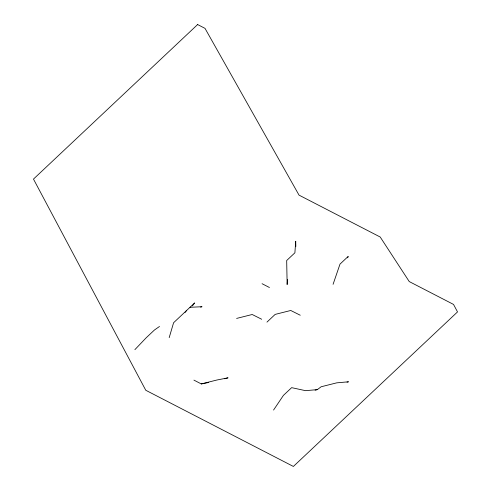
<?xml version="1.0" encoding="UTF-8"?>
<svg xmlns="http://www.w3.org/2000/svg" width="491" height="491" viewBox="0 0 491 491"><rect width="100%" height="100%" fill="white"/><g stroke="black" fill="none" stroke-linecap="round" stroke-linejoin="round"><path stroke-width="0.74" d="M287.505 279.502L287.143 284.547L286.683 260.525L294.895 252.797L295.717 241.265L295.821 246.519M169.192 337.636L173.593 322.74L194.645 302.922L192.404 305.905M333.076 284.332L339.999 264.121L348.211 256.394L347.714 257.836M273.561 410.046L283.43 395.378L291.636 387.651L305.562 390.676L317.321 389.633L321.145 386.761L336.734 382.845L348.493 381.795L347.008 382.17M185.095 312.442L186.439 310.65M134.884 349.647L146.226 337.747L154.432 330.02L159.507 326.472M266.963 322.121L275.169 314.393L290.758 310.478L300.253 315.234M200.537 307.108L202.022 306.734L190.005 307.292M236.619 318.42L252.202 314.504L261.697 319.26M193.927 380.12L201.31 383.931L216.893 380.016L228.051 377.831L224.338 378.764M315.093 390.192L317.321 389.633M201.31 383.931L208.743 382.477M262.065 283.706L269.442 287.511M197.621 24.55L33.48 179.08L145.772 390.265L293.379 466.45L457.52 311.92L453.531 304.426L409.248 281.57L380.212 237.024L299.025 195.123L205.005 28.361L197.621 24.55"/></g></svg>
